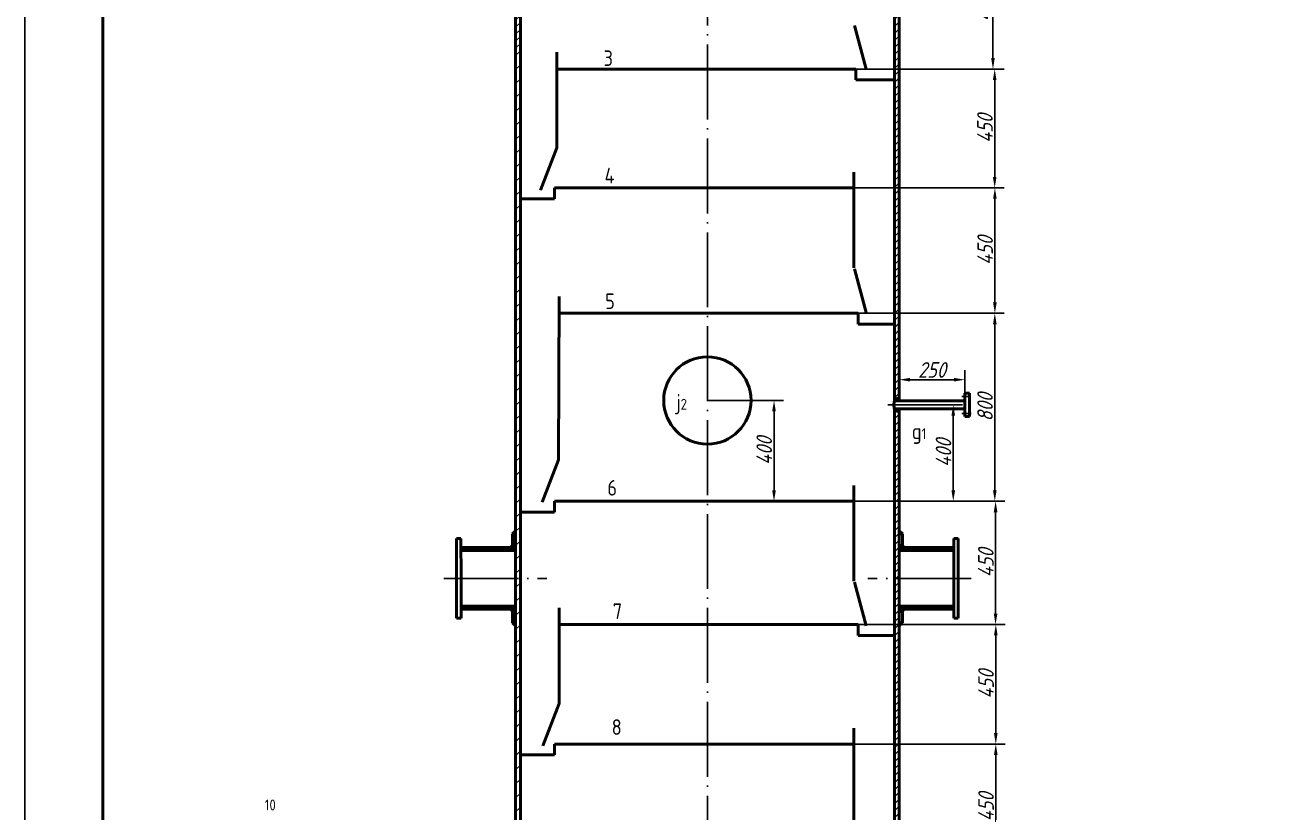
# Model space of a CAD drawing. Header units: millimetres. Extents: x 0 to 841, y 0 to 1189.
# Drawn here: x 0 to 399.1, y 696.1 to 948.5 of the extents above; entities that cross this region are included whole.
import ezdxf

# ---------------------------------------------------------------- set-up
doc = ezdxf.new("R2010")
doc.units = ezdxf.units.MM
doc.linetypes.add('ACAD_ISO04W100', pattern=[30, 24, -3, 0, -3])
doc.layers.get('0').update_dxf_attribs({"lineweight": 15})
doc.layers.get('Defpoints').update_dxf_attribs({"lineweight": 25})
for name, color, linetype, lineweight in [('01粗实线层', 3, 'Continuous', 50), ('01（粗实）', 3, 'Continuous', 50), ('02细实线层', 7, 'Continuous', 25), ('02（细实）', 7, 'Continuous', 25), ('05细点画线层', 1, 'ACAD_ISO04W100', 25), ('05（细点）', 1, 'ACAD_ISO04W100', 25), ('1', 7, 'Continuous', 25), ('2', 3, 'Continuous', 50), ('尺寸线', 5, 'Continuous', 25), ('细实线', 7, 'Continuous', 25)]:
    doc.layers.add(name, color=color, linetype=linetype, lineweight=lineweight)
doc.styles.add('zanelau', font='gbeitc.shx', dxfattribs={"height": 5, "bigfont": 'gbcbig.shx'})
doc.styles.add('斜体数字字母', font='gbenor.shx', dxfattribs={"height": 3.5, "bigfont": 'gbcbig.shx'})
doc.dimstyles.new('zanelau', dxfattribs={"dimtxt": 5, "dimasz": 3.5, "dimexe": 3, "dimexo": 0, "dimtad": 1, "dimdec": 0, "dimlfac": 20, "dimtxsty": 'zanelau', "dimcen": 2.5, "dimadec": 0, "dimazin": 0, "dimtfac": 1, "dimtdec": 0, "dimtmove": 0, "dimatfit": 3, "dimfxl": 1.25, "dimarcsym": 0})

# ---------------------------------------------------------------- blocks, each defined once
blk = doc.blocks.new('*D77')
at = {"layer": 'Defpoints', "color": 0}
for p in [(265.84, 974.27), (265.84, 934.32), (310.52, 934.32)]:
    blk.add_point(p, dxfattribs=at)
at = {"layer": '尺寸线', "color": 0, "lineweight": -2}
for p, q in [((265.84, 974.27), (313.52, 974.27)), ((310.52, 970.77), (310.52, 937.82)), ((265.84, 934.32), (313.52, 934.32))]:
    blk.add_line(p, q, dxfattribs=at)
at = {"layer": '尺寸线', "color": 0}
for points in [[(309.94, 970.77), (311.1, 970.77), (310.52, 974.27)], [(309.94, 937.82), (311.1, 937.82), (310.52, 934.32)]]:
    blk.add_solid(points, dxfattribs=at)
at = {"layer": '尺寸线', "color": 0, "insert": (307.39, 954.29), "char_height": 5, "attachment_point": 5, "rotation": 90, "style": 'zanelau'}
blk.add_mtext('450', dxfattribs=at)
blk = doc.blocks.new('_None')
blk = doc.blocks.new('*D81')
at = {"layer": 'Defpoints', "color": 0}
for p in [(278.74, 826.65), (265.84, 795.76), (297.78, 795.76)]:
    blk.add_point(p, dxfattribs=at)
at = {"layer": '尺寸线', "color": 0, "lineweight": -2}
for p, q in [((278.74, 826.65), (300.78, 826.65)), ((297.78, 823.15), (297.78, 799.26)), ((265.84, 795.76), (300.78, 795.76))]:
    blk.add_line(p, q, dxfattribs=at)
at = {"layer": '尺寸线', "color": 0}
for points in [[(297.2, 823.15), (298.37, 823.15), (297.78, 826.65)], [(297.2, 799.26), (298.37, 799.26), (297.78, 795.76)]]:
    blk.add_solid(points, dxfattribs=at)
at = {"layer": '尺寸线', "color": 0, "insert": (294.66, 811.25), "char_height": 5, "attachment_point": 5, "rotation": 90, "style": 'zanelau'}
blk.add_mtext('400', dxfattribs=at)
blk = doc.blocks.new('*D82')
at = {"layer": 'Defpoints', "color": 0}
for p in [(301.5, 834.74), (280.42, 827.91), (301.5, 827.91)]:
    blk.add_point(p, dxfattribs=at)
at = {"layer": '尺寸线', "color": 0, "lineweight": -2}
for p, q in [((280.42, 827.91), (280.42, 837.74)), ((283.92, 834.74), (298, 834.74)), ((301.5, 827.91), (301.5, 837.74))]:
    blk.add_line(p, q, dxfattribs=at)
at = {"layer": '尺寸线', "color": 0}
for points in [[(283.92, 835.32), (283.92, 834.16), (280.42, 834.74)], [(298, 835.32), (298, 834.16), (301.5, 834.74)]]:
    blk.add_solid(points, dxfattribs=at)
at = {"layer": '尺寸线', "color": 0, "insert": (290.96, 837.86), "char_height": 5, "attachment_point": 5, "style": 'zanelau'}
blk.add_mtext('250', dxfattribs=at)
blk = doc.blocks.new('*D83')
at = {"layer": 'Defpoints', "color": 0}
for p in [(267.27, 856.03), (265.84, 795.76), (311.11, 795.76)]:
    blk.add_point(p, dxfattribs=at)
at = {"layer": '尺寸线', "color": 0, "lineweight": -2}
for p, q in [((267.27, 856.03), (314.11, 856.03)), ((311.11, 852.53), (311.11, 799.26)), ((265.84, 795.76), (314.11, 795.76))]:
    blk.add_line(p, q, dxfattribs=at)
at = {"layer": '尺寸线', "color": 0}
for points in [[(310.53, 852.53), (311.69, 852.53), (311.11, 856.03)], [(310.53, 799.26), (311.69, 799.26), (311.11, 795.76)]]:
    blk.add_solid(points, dxfattribs=at)
at = {"layer": '尺寸线', "color": 0, "insert": (307.98, 825.9), "char_height": 5, "attachment_point": 5, "rotation": 90, "style": 'zanelau'}
blk.add_mtext('800', dxfattribs=at)
blk = doc.blocks.new('*D85')
at = {"layer": 'Defpoints', "color": 0}
for p in [(265.84, 795.76), (267.26, 756.25), (311.36, 756.25)]:
    blk.add_point(p, dxfattribs=at)
at = {"layer": '尺寸线', "color": 0, "lineweight": -2}
for p, q in [((265.84, 795.76), (314.36, 795.76)), ((311.36, 792.26), (311.36, 759.75)), ((267.26, 756.25), (314.36, 756.25))]:
    blk.add_line(p, q, dxfattribs=at)
at = {"layer": '尺寸线', "color": 0}
for points in [[(310.77, 792.26), (311.94, 792.26), (311.36, 795.76)], [(310.77, 759.75), (311.94, 759.75), (311.36, 756.25)]]:
    blk.add_solid(points, dxfattribs=at)
at = {"layer": '尺寸线', "color": 0, "insert": (308.23, 776), "char_height": 5, "attachment_point": 5, "rotation": 90, "style": 'zanelau'}
blk.add_mtext('450', dxfattribs=at)
blk = doc.blocks.new('*D87')
at = {"layer": 'Defpoints', "color": 0}
for p in [(266.51, 934.32), (265.84, 896.22), (311.07, 896.22)]:
    blk.add_point(p, dxfattribs=at)
at = {"layer": '尺寸线', "color": 0, "lineweight": -2}
for p, q in [((266.51, 934.32), (314.07, 934.32)), ((311.07, 930.82), (311.07, 899.72)), ((265.84, 896.22), (314.07, 896.22))]:
    blk.add_line(p, q, dxfattribs=at)
at = {"layer": '尺寸线', "color": 0}
for points in [[(310.49, 930.82), (311.66, 930.82), (311.07, 934.32)], [(310.49, 899.72), (311.66, 899.72), (311.07, 896.22)]]:
    blk.add_solid(points, dxfattribs=at)
at = {"layer": '尺寸线', "color": 0, "insert": (307.95, 915.27), "char_height": 5, "attachment_point": 5, "rotation": 90, "style": 'zanelau'}
blk.add_mtext('450', dxfattribs=at)
blk = doc.blocks.new('*D88')
at = {"layer": 'Defpoints', "color": 0}
for p in [(265.84, 896.22), (311.14, 896.22), (267.27, 856.03)]:
    blk.add_point(p, dxfattribs=at)
at = {"layer": '尺寸线', "color": 0, "lineweight": -2}
for p, q in [((265.84, 896.22), (314.14, 896.22)), ((311.14, 859.53), (311.14, 892.72)), ((267.27, 856.03), (314.14, 856.03))]:
    blk.add_line(p, q, dxfattribs=at)
at = {"layer": '尺寸线', "color": 0}
for points in [[(310.55, 892.72), (311.72, 892.72), (311.14, 896.22)], [(310.55, 859.53), (311.72, 859.53), (311.14, 856.03)]]:
    blk.add_solid(points, dxfattribs=at)
at = {"layer": '尺寸线', "color": 0, "insert": (308.01, 876.13), "char_height": 5, "attachment_point": 5, "rotation": 90, "style": 'zanelau'}
blk.add_mtext('450', dxfattribs=at)
blk = doc.blocks.new('*D89')
at = {"layer": 'Defpoints', "color": 0}
for p in [(267.26, 756.25), (265.84, 717.94), (311.43, 717.94)]:
    blk.add_point(p, dxfattribs=at)
at = {"layer": '尺寸线', "color": 0, "lineweight": -2}
for p, q in [((267.26, 756.25), (314.43, 756.25)), ((311.43, 752.75), (311.43, 721.44)), ((265.84, 717.94), (314.43, 717.94))]:
    blk.add_line(p, q, dxfattribs=at)
at = {"layer": '尺寸线', "color": 0}
for points in [[(310.84, 752.75), (312.01, 752.75), (311.43, 756.25)], [(310.84, 721.44), (312.01, 721.44), (311.43, 717.94)]]:
    blk.add_solid(points, dxfattribs=at)
at = {"layer": '尺寸线', "color": 0, "insert": (308.3, 737.09), "char_height": 5, "attachment_point": 5, "rotation": 90, "style": 'zanelau'}
blk.add_mtext('450', dxfattribs=at)
blk = doc.blocks.new('*D90')
at = {"layer": 'Defpoints', "color": 0}
for p in [(265.84, 717.94), (266.78, 677.59), (311.43, 677.59)]:
    blk.add_point(p, dxfattribs=at)
at = {"layer": '尺寸线', "color": 0, "lineweight": -2}
for p, q in [((265.84, 717.94), (314.43, 717.94)), ((311.43, 714.44), (311.43, 681.09)), ((266.78, 677.59), (314.43, 677.59))]:
    blk.add_line(p, q, dxfattribs=at)
at = {"layer": '尺寸线', "color": 0}
for points in [[(310.84, 714.44), (312.01, 714.44), (311.43, 717.94)], [(310.84, 681.09), (312.01, 681.09), (311.43, 677.59)]]:
    blk.add_solid(points, dxfattribs=at)
at = {"layer": '尺寸线', "color": 0, "insert": (308.3, 697.76), "char_height": 5, "attachment_point": 5, "rotation": 90, "style": 'zanelau'}
blk.add_mtext('450', dxfattribs=at)
blk = doc.blocks.new('*D117')
at = {"layer": 'Defpoints', "color": 0}
for p in [(218.92, 828.08), (217.89, 795.76), (240.29, 795.76)]:
    blk.add_point(p, dxfattribs=at)
at = {"layer": '尺寸线', "color": 0, "lineweight": -2}
for p, q in [((218.92, 828.08), (243.29, 828.08)), ((240.29, 824.58), (240.29, 799.26)), ((217.89, 795.76), (243.29, 795.76))]:
    blk.add_line(p, q, dxfattribs=at)
at = {"layer": '尺寸线', "color": 0}
for points in [[(239.7, 824.58), (240.87, 824.58), (240.29, 828.08)], [(239.7, 799.26), (240.87, 799.26), (240.29, 795.76)]]:
    blk.add_solid(points, dxfattribs=at)
at = {"layer": '尺寸线', "color": 0, "insert": (237.16, 811.92), "char_height": 5, "attachment_point": 5, "rotation": 90, "style": 'zanelau'}
blk.add_mtext('400', dxfattribs=at)

msp = doc.modelspace()

# ---------------------------------------------------------------- hatches: boundary and pattern name
h = msp.add_hatch()
h.set_pattern_fill('ANSI37', color=0, scale=0.01, angle=75, style=0)
h.paths.add_polyline_path([(280.424, 828.915), (278.921, 828.462), (278.921, 827.913), (280.424, 827.913)])
h = msp.add_hatch()
h.set_pattern_fill('ANSI37', color=0, scale=0.01, angle=75, style=0)
h.set_pattern_definition([(240.1789826, (-2.580955, 1652.425806), (-0.0275457632, 0.0157890288), []), (150.1789826, (-2.580955, 1652.425806), (0.0157890288, 0.0275457632), [])])
h.paths.add_polyline_path([(280.431, 824.391), (278.926, 824.84), (278.925, 825.388), (280.428, 825.393)])
h = msp.add_hatch()
h.set_pattern_fill('ANSI37', color=0, scale=0.01, style=0)
h.paths.add_polyline_path([(157.421, 786.242), (156.383, 785.327), (157.421, 785.327)])
h.paths.add_polyline_path([(157.421, 781.521), (156.383, 781.761), (155.762, 780.957), (157.421, 780.957)])
h = msp.add_hatch()
h.set_pattern_fill('ANSI37', color=0, scale=0.01, style=0)
h.set_pattern_definition([(135, (437.840705, 0), (0.0224506403, 0.0224506403), []), (45, (437.840705, 0), (0.0224506403, -0.0224506403), [])])
h.paths.add_polyline_path([(280.42, 786.242), (281.457, 785.327), (280.42, 785.327)])
h.paths.add_polyline_path([(280.42, 781.521), (281.457, 781.761), (282.079, 780.957), (280.42, 780.957)])
h = msp.add_hatch()
h.set_pattern_fill('ANSI37', color=0, scale=0.01, style=0)
h.set_pattern_definition([(315, (0, 1542.091972), (-0.0224506403, -0.0224506403), []), (225, (0, 1542.091972), (-0.0224506403, 0.0224506403), [])])
h.paths.add_polyline_path([(157.421, 755.85), (156.383, 756.765), (157.421, 756.765)])
h.paths.add_polyline_path([(157.421, 760.571), (156.383, 760.331), (155.762, 761.135), (157.421, 761.135)])
h = msp.add_hatch()
h.set_pattern_fill('ANSI37', color=0, scale=0.01, style=0)
h.set_pattern_definition([(225, (437.840705, 1542.091972), (0.0224506403, -0.0224506403), []), (315, (437.840705, 1542.091972), (0.0224506403, 0.0224506403), [])])
h.paths.add_polyline_path([(280.42, 755.85), (281.457, 756.765), (280.42, 756.765)])
h.paths.add_polyline_path([(280.42, 760.571), (281.457, 760.331), (282.079, 761.135), (280.42, 761.135)])
at = {"layer": '02（细实）'}
h = msp.add_hatch(dxfattribs=at)
h.set_pattern_fill('ANSI31', color=0, style=0)
h.paths.add_polyline_path([(158.921, 941.033), (157.421, 941.033), (157.421, 804.175), (158.921, 804.175), (158.921, 810.913), (158.872, 810.943), (158.921, 810.943)])
h = msp.add_hatch(dxfattribs=at)
h.set_pattern_fill('ANSI31', color=0, style=0)
h.paths.add_polyline_path([(158.921, 803.175), (157.421, 803.175), (157.421, 666.318), (158.92, 666.318), (158.92, 676.368), (158.92, 689.454), (158.921, 689.454)])
at = {"layer": '1'}
h = msp.add_hatch(dxfattribs=at)
h.set_pattern_fill('ANSI31', color=0, scale=0.5, style=0)
h.set_pattern_definition([(45, (-1e-06, 294.1878), (-1.122532, 1.122532), [])])
h.paths.add_polyline_path([(158.921, 959.505), (158.92, 970.556), (158.92, 977.553), (157.421, 977.779), (157.421, 960.505), (157.421, 960.505), (157.421, 959.505), (157.421, 940.575), (158.921, 940.304)])
h = msp.add_hatch(dxfattribs=at)
h.set_pattern_fill('ANSI31', color=0, scale=0.5, style=0)
h.paths.add_polyline_path([(278.92, 959.505), (278.921, 970.556), (278.921, 977.553), (280.42, 977.779), (280.42, 960.505), (280.42, 960.505), (280.42, 959.505), (280.42, 940.575), (278.92, 940.304)])
h = msp.add_hatch(dxfattribs=at)
h.set_pattern_fill('ANSI31', color=0, scale=0.5, style=0)
h.paths.add_polyline_path([(278.92, 827.913), (280.42, 827.913), (280.42, 941.033), (278.92, 941.033)])
h.paths.add_polyline_path([(280.42, 825.413), (278.92, 825.413), (278.92, 810.943), (278.969, 810.943), (278.92, 810.913), (278.92, 804.175), (280.42, 804.175)])
h = msp.add_hatch(dxfattribs=at)
h.set_pattern_fill('ANSI31', color=0, scale=0.5, style=0)
h.paths.add_polyline_path([(278.92, 803.175), (280.42, 803.175), (280.42, 666.318), (278.921, 666.318), (278.921, 676.368), (278.921, 689.454), (278.92, 689.454)])

# ---------------------------------------------------------------- linework, layer by layer
at = {"layer": '01粗实线层', "color": 0}
for p, q in [((25, 1179), (25, 10)), ((157.421, 1002.25), (157.421, 941.033)), ((278.919, 941.033), (278.919, 979.405)), ((280.423, 941.033), (280.419, 979.405)), ((157.421, 941.033), (157.421, 803.175)), ((278.924, 877.845), (278.919, 941.033)), ((280.423, 903.346), (280.423, 941.033)), ((280.424, 827.913), (280.423, 903.346)), ((278.921, 827.913), (278.924, 877.845)), ((303.027, 830.4), (301.502, 830.4)), ((301.502, 830.4), (301.502, 822.9)), ((303.033, 822.9), (303.033, 830.4)), ((280.424, 828.915), (278.921, 828.462)), ((301.502, 827.913), (278.921, 827.913)), ((278.92, 803.175), (278.921, 825.413)), ((301.502, 825.413), (278.921, 825.413)), ((280.431, 824.391), (278.926, 824.84)), ((280.425, 803.175), (280.424, 825.413)), ((301.502, 822.9), (303.027, 822.9)), ((157.421, 803.175), (157.421, 666.318)), ((278.929, 765.082), (278.92, 803.175)), ((280.425, 766.058), (280.425, 803.175)), ((278.92, 665.318), (278.929, 765.082)), ((280.426, 665.318), (280.425, 766.058))]:
    msp.add_line(p, q, dxfattribs=at)
msp.add_spline([(278.921, 827.913), (278.743, 826.663), (278.921, 825.413)], degree=3, dxfattribs=at)
at = {"layer": '01（粗实）', "color": 0}
for p, q in [((158.921, 941.033), (158.921, 1002.25)), ((158.921, 803.175), (158.921, 941.033)), ((158.921, 666.318), (158.921, 803.175)), ((156.383, 785.327), (157.421, 786.242)), ((281.457, 785.327), (280.42, 786.242)), ((139.853, 783.864), (138.46, 783.858)), ((138.46, 783.858), (138.46, 758.234)), ((139.887, 771.049), (139.853, 783.864)), ((156.383, 781.761), (156.383, 785.327)), ((156.383, 785.327), (157.421, 785.327)), ((281.457, 785.327), (280.42, 785.327)), ((281.457, 781.761), (281.457, 785.327)), ((297.953, 771.049), (297.988, 783.864)), ((297.988, 783.864), (299.38, 783.858)), ((299.38, 783.858), (299.38, 758.234)), ((139.861, 780.957), (157.421, 780.957)), ((157.421, 779.982), (139.863, 779.982)), ((155.762, 780.957), (156.383, 781.761)), ((156.383, 781.761), (157.421, 781.521)), ((281.457, 781.761), (280.42, 781.521)), ((297.98, 780.957), (280.42, 780.957)), ((280.42, 779.982), (297.977, 779.982)), ((282.079, 780.957), (281.457, 781.761)), ((139.887, 771.049), (139.887, 758.234)), ((297.953, 771.049), (297.953, 758.234)), ((157.421, 762.117), (139.887, 762.117)), ((139.887, 761.141), (157.421, 761.141)), ((155.762, 761.135), (156.383, 760.331)), ((156.383, 760.331), (157.421, 760.571)), ((156.383, 760.331), (156.383, 756.765)), ((280.42, 762.117), (297.953, 762.117)), ((297.953, 761.141), (280.42, 761.141)), ((281.457, 760.331), (280.42, 760.571)), ((282.079, 761.135), (281.457, 760.331)), ((281.457, 760.331), (281.457, 756.765)), ((139.887, 758.234), (138.46, 758.234)), ((156.383, 756.765), (157.421, 756.765)), ((156.383, 756.765), (157.421, 755.85)), ((281.457, 756.765), (280.42, 756.765)), ((281.457, 756.765), (280.42, 755.85)), ((297.953, 758.234), (299.38, 758.234))]:
    msp.add_line(p, q, dxfattribs=at)
at = {"layer": '02细实线层', "color": 0}
for p, q in [((159.063, 841.871), (159.063, 841.706)), ((159.221, 818.553), (159.221, 818.414)), ((159.081, 720.807), (159.081, 720.632)), ((159.047, 703.985), (159.047, 703.848))]:
    msp.add_line(p, q, dxfattribs=at)
msp.add_lwpolyline([(0, 0), (841, 0), (841, 1189), (0, 1189)], close=True, dxfattribs=at)
at = {"layer": '05细点画线层', "color": 0, "ltscale": 0.5}
for p, q in [((288.565, 826.657), (276.793, 826.649)), ((303.47, 829.363), (300.48, 829.363)), ((303.484, 823.948), (300.494, 823.932))]:
    msp.add_line(p, q, dxfattribs=at)
at = {"layer": '05细点画线层', "color": 0}
for p, q in [((134.347, 771.046), (167.407, 771.046)), ((303.494, 771.046), (270.434, 771.046))]:
    msp.add_line(p, q, dxfattribs=at)
at = {"layer": '05（细点）', "color": 0}
msp.add_line((218.92, 1122.76), (218.92, 78.777), dxfattribs=at)
at = {"layer": '2', "color": 0}
for p, q in [((266.059, 948.335), (269.837, 934.301)), ((170.661, 939.711), (170.661, 909.03)), ((266.507, 934.317), (170.661, 934.317)), ((266.507, 930.831), (266.507, 934.317)), ((278.92, 930.831), (266.507, 930.831)), ((170.661, 909.03), (165.418, 895.475)), ((265.844, 901.253), (265.844, 870.572)), ((169.927, 892.738), (169.927, 896.225)), ((265.844, 896.225), (169.927, 896.225)), ((169.927, 892.738), (158.921, 892.738)), ((266.061, 870.289), (269.839, 856.256)), ((171.427, 861.423), (171.214, 809.047)), ((267.273, 856.03), (171.427, 856.03)), ((267.273, 852.543), (267.273, 856.03)), ((278.922, 852.543), (267.273, 852.543)), ((171.214, 809.047), (165.971, 795.492)), ((265.844, 800.79), (265.844, 770.109)), ((169.927, 792.276), (169.927, 795.762)), ((265.844, 795.762), (169.927, 795.762)), ((169.927, 792.276), (158.921, 792.276)), ((266.061, 769.827), (269.839, 755.793)), ((171.416, 761.641), (171.416, 730.96)), ((267.262, 756.247), (171.416, 756.247)), ((267.262, 752.761), (267.262, 756.247)), ((278.927, 752.761), (267.262, 752.761)), ((171.416, 730.96), (166.173, 717.405)), ((265.844, 722.966), (265.844, 692.285)), ((169.927, 714.452), (158.921, 714.452)), ((169.927, 714.452), (169.927, 717.938)), ((265.844, 717.938), (169.927, 717.938))]:
    msp.add_line(p, q, dxfattribs=at)
msp.add_circle((218.92, 828.079), 14, dxfattribs=at)

# ---------------------------------------------------------------- texts
at = {"color": 0, "char_height": 5, "width": 25.54494, "attachment_point": 1, "style": '斜体数字字母'}
for s, insert in [('3', (185.633, 940.302)), ('4', (185.937, 902.663)), ('5', (186.129, 862.373)), ('6', (186.839, 802.564)), ('7', (188.585, 763.02)), ('8', (188.221, 725.861))]:
    msp.add_mtext(s, dxfattribs=dict(at, insert=insert))
at = {"layer": '02（细实）', "color": 0, "insert": (75.771, 700.156), "char_height": 3.5, "width": 5, "attachment_point": 1, "style": '斜体数字字母'}
msp.add_mtext('\\pi1.1864;10', dxfattribs=at)
at = {"layer": '细实线', "color": 0, "char_height": 5, "attachment_point": 1, "style": '斜体数字字母'}
for s, insert, width in [('j{\\H0.7x;2}', (208.987, 830.114), 6.37377), ('g{\\H0.7x;1}', (284.503, 820.68), 7.26993)]:
    msp.add_mtext(s, dxfattribs=dict(at, insert=insert, width=width))

# ---------------------------------------------------------------- dimensions: what is measured, and where the dimension line sits
at = {"layer": '尺寸线', "color": 0}
for base, p1, p2, text, picture, middle in [((310.519, 934.317), (265.842, 974.271), (265.842, 934.317), '450', '*D77', (310.519, 954.294)), ((311.109, 795.762), (267.273, 856.03), (265.844, 795.762), '800', '*D83', (311.109, 825.896)), ((297.784, 795.762), (278.743, 826.65), (265.844, 795.762), '400', '*D81', (297.784, 811.247)), ((311.357, 756.247), (265.844, 795.762), (267.262, 756.247), '450', '*D85', (311.357, 776.005))]:
    dim = msp.add_linear_dim(base=base, p1=p1, p2=p2, angle=90, text=text, dimstyle='zanelau', override={"dimlfac": 1, "dimldrblk": 'None', "dimarcsym": 1}, dxfattribs=at)
    dim.commit()
    dim.dimension.update_dxf_attribs({"geometry": picture, "text_midpoint": middle, "dimtype": 160})
for base, p1, p2, text, picture, middle in [((311.072, 896.225), (266.507, 934.317), (265.844, 896.225), '450', '*D87', (307.947, 915.271)), ((311.138, 896.225), (267.273, 856.03), (265.844, 896.225), '450', '*D88', (308.013, 876.127)), ((240.286, 795.762), (218.92, 828.079), (217.885, 795.762), '400', '*D117', (237.161, 811.921)), ((311.425, 717.938), (267.262, 756.247), (265.844, 717.938), '450', '*D89', (308.3, 737.093)), ((311.425, 677.588), (265.844, 717.938), (266.78, 677.588), '450', '*D90', (308.3, 697.763))]:
    dim = msp.add_linear_dim(base=base, p1=p1, p2=p2, angle=90, text=text, dimstyle='zanelau', override={"dimlfac": 1, "dimldrblk": 'None', "dimarcsym": 1}, dxfattribs=at)
    dim.commit()
    dim.dimension.update_dxf_attribs({"geometry": picture, "text_midpoint": middle})
dim = msp.add_linear_dim(base=(301.502, 834.739), p1=(280.424, 827.913), p2=(301.502, 827.913), text='250', dimstyle='zanelau', override={"dimlfac": 1, "dimldrblk": 'None', "dimarcsym": 1}, dxfattribs=at)
dim.commit()
dim.dimension.update_dxf_attribs({"geometry": '*D82', "text_midpoint": (290.963, 837.864)})

doc.saveas('drawing.dxf')
